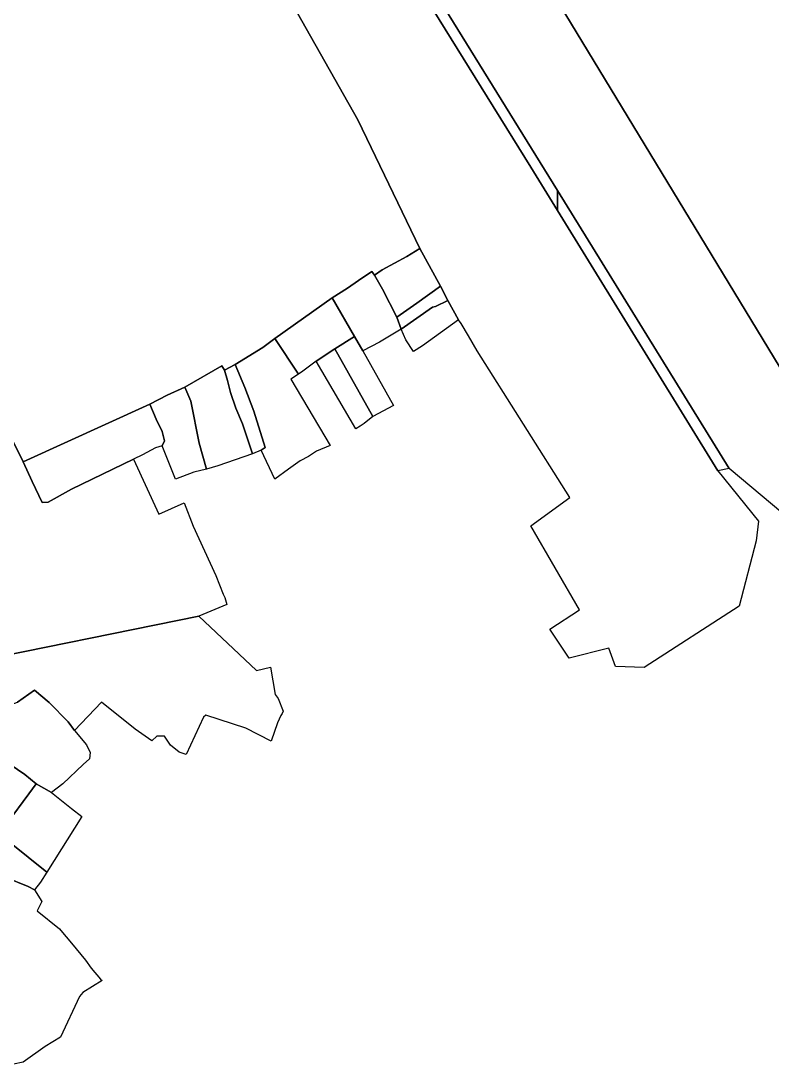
# Model space of a CAD drawing. Extents: x 544494 to 549037, y 1840490 to 1845220.
# Drawn here: x 547872.5 to 548051, y 1841830.5 to 1842078.3 of the extents above; entities that cross this region are included whole.
import ezdxf

# ---------------------------------------------------------------- set-up
doc = ezdxf.new("R2010")
doc.units = 0
doc.layers.add('Level 30', color=7, linetype='Continuous')

msp = doc.modelspace()

# ---------------------------------------------------------------- linework, layer by layer
at = {"layer": 'Level 30'}
for points in [[(548002.98, 1842164.35), (548018.1689, 1842140.6082), (548100.99, 1842011.15), (548072.13, 1841992.3), (548080.24, 1841977.38), (548076.48, 1841970.47), (548073.95, 1841968.22), (548070.4, 1841966.51), (548059.44, 1841985.17), (547973.9505, 1842125.9886), (547957.54, 1842153.02), (547973.64, 1842156.34), (547989.73, 1842160.25), (548000, 1842163.43)], [(548066.44, 1841963.75), (548061.9, 1841957.06), (548056.05, 1841959.19), (548040.85, 1841971.99), (548000, 1842038), (547949.5828, 1842119.5691), (547937.14, 1842139.7), (547934.68, 1842144.5), (547940.64, 1842147.74), (547957.54, 1842153.02), (547973.9505, 1842125.9886), (548059.44, 1841985.17), (548070.4, 1841966.51)], [(547908.58, 1842133.82), (547911.34, 1842127.82), (547952.61, 1842054.81), (547967.28, 1842024.23), (547964.25, 1842022.29), (547958.37, 1842019.14), (547956.58, 1842017.85), (547955.88, 1842018.79), (547952.74, 1842016.59), (547950.11, 1842014.77), (547946.5, 1842012.5), (547932.85, 1842002.88), (547930.05, 1842000.68), (547923.46, 1841996.69), (547920.88, 1841995.3), (547920.31, 1841996.37), (547911.46, 1841991.25), (547907.32, 1841989.42), (547903.19, 1841987.27), (547873.07, 1841973.57), (547844.39, 1842031.65), (547831.01, 1842065.21), (547821.78, 1842088.57), (547836.51, 1842095.6)], [(548040.85, 1841971.99), (548038.09, 1841971.41), (548000, 1842033.26), (548000, 1842038)], [(547967.28, 1842024.23), (547972.26, 1842015.3), (547966.57, 1842011.22), (547961.86, 1842007.94), (547958.47, 1842014.58), (547956.58, 1842017.85), (547958.37, 1842019.14), (547964.25, 1842022.29)], [(547962.92, 1842005.05), (547957.76, 1842002), (547953.81, 1841999.91), (547951.77, 1842003.33), (547946.5, 1842012.5), (547950.11, 1842014.77), (547952.74, 1842016.59), (547955.88, 1842018.79), (547956.58, 1842017.85), (547958.47, 1842014.58), (547961.86, 1842007.94)], [(547972.26, 1842015.3), (547973.96, 1842011.86), (547971.07, 1842010.43), (547970.36, 1842010.28), (547962.92, 1842005.05), (547961.86, 1842007.94), (547966.57, 1842011.22)], [(547951.77, 1842003.33), (547947.13, 1842000.37), (547942.66, 1841997.47), (547939.51, 1841995.06), (547938.45, 1841994.35), (547932.85, 1842002.88), (547946.5, 1842012.5)], [(547973.96, 1842011.86), (547976.48, 1842007.24), (547967.96, 1842001.13), (547965.85, 1841999.74), (547963.99, 1842002.49), (547962.92, 1842005.05), (547970.36, 1842010.28), (547971.07, 1842010.43)], [(547936.15, 1841971.81), (547932.89, 1841969.41), (547929.6, 1841976.36), (547930.54, 1841976.94), (547927.86, 1841985.57), (547925.77, 1841991.18), (547923.46, 1841996.69), (547930.05, 1842000.68), (547932.85, 1842002.88), (547938.45, 1841994.35), (547936.64, 1841993.15), (547946.05, 1841977.46), (547942.74, 1841976.1), (547940.87, 1841974.8), (547938.9, 1841973.78)], [(547953.81, 1841999.91), (547961.02, 1841986.9), (547956.11, 1841984.28), (547947.13, 1842000.37), (547951.77, 1842003.33)], [(547947.13, 1842000.37), (547956.11, 1841984.28), (547954.1, 1841982.66), (547953.16, 1841981.99), (547952.07, 1841981.41), (547942.66, 1841997.47)], [(547930.54, 1841976.94), (547929.6, 1841976.36), (547927.58, 1841975.48), (547925.18, 1841982.61), (547923.62, 1841986.3), (547922.31, 1841990.05), (547921.61, 1841992.9), (547920.88, 1841995.3), (547923.46, 1841996.69), (547925.77, 1841991.18), (547927.86, 1841985.57)], [(547919.3, 1841972.63), (547916.62, 1841971.78), (547914.89, 1841978.01), (547912.93, 1841987.93), (547911.46, 1841991.25), (547920.31, 1841996.37), (547920.88, 1841995.3), (547921.61, 1841992.9), (547922.31, 1841990.05), (547923.62, 1841986.3), (547925.18, 1841982.61), (547927.58, 1841975.48)], [(547916.62, 1841971.78), (547913.64, 1841971.08), (547909.26, 1841969.46), (547906.13, 1841977.33), (547906.62, 1841978.53), (547906.1, 1841980.73), (547904.69, 1841983.68), (547903.19, 1841987.27), (547907.32, 1841989.42), (547911.46, 1841991.25), (547912.93, 1841987.93), (547914.89, 1841978.01)], [(547906.62, 1841978.53), (547906.13, 1841977.33), (547904.55, 1841976.87), (547901.43, 1841975.19), (547899.25, 1841974.16), (547896.82, 1841973.02), (547884.54, 1841967.09), (547878.98, 1841963.94), (547877.57, 1841963.9), (547875.17, 1841968.91), (547873.07, 1841973.57), (547903.19, 1841987.27), (547904.69, 1841983.68), (547906.1, 1841980.73)], [(547885.26, 1841909.7), (547888.09, 1841906.36), (547889.02, 1841904.53), (547888.81, 1841903.01), (547887.33, 1841901.69), (547882.48, 1841897.09), (547879.79, 1841895.03), (547876.17, 1841897.03), (547873.45, 1841899.32), (547868.25, 1841902.87), (547863.2, 1841905.58), (547864.51, 1841908.36), (547867.15, 1841913.27), (547867.49, 1841914.96), (547871.71, 1841916.46), (547875.79, 1841919.34), (547879.26, 1841916.41), (547883.79, 1841911.78)], [(547867.93, 1841886.97), (547867.02, 1841885.18), (547864.46, 1841886.2), (547859.29, 1841889.95), (547856.22, 1841892.3), (547855.98, 1841892.47), (547855.69, 1841892.8), (547855.2, 1841893.54), (547857.7, 1841896.28), (547861.31, 1841902.1), (547862.22, 1841904.64), (547863.2, 1841905.58), (547868.25, 1841902.87), (547873.45, 1841899.32), (547876.17, 1841897.03), (547874.38, 1841894.67), (547869.24, 1841887.72)], [(547887.02, 1841889.3), (547878.69, 1841876.09), (547869.84, 1841883.18), (547867.02, 1841885.18), (547867.93, 1841886.97), (547869.24, 1841887.72), (547874.38, 1841894.67), (547876.17, 1841897.03), (547879.79, 1841895.03), (547884.59, 1841891.17)], [(547867.02, 1841885.18), (547869.84, 1841883.18), (547878.69, 1841876.09), (547877.2, 1841873.72), (547875.78, 1841871.87), (547874.23, 1841872.71), (547868.78, 1841874.93), (547864.73, 1841875.32), (547864.44, 1841877.35), (547865.77, 1841882.96)]]:
    msp.add_lwpolyline(points, close=True, dxfattribs=at)
for points in [[(547946.873, 1842119.0095), (547993.69, 1842043.51), (548000, 1842033.26), (548038.09, 1841971.41), (548047.77, 1841959.42), (548047.2, 1841954.81), (548043.2, 1841939.27), (548020.63, 1841924.68), (548013.83, 1841924.91), (548012.2, 1841929.28), (548002.76, 1841926.93), (547998.19, 1841933.8), (548005.26, 1841938.37), (547993.65, 1841958.37), (548002.94, 1841965.05), (547980.95, 1841999.9), (547978.91, 1842003.46), (547977.11, 1842006.39), (547976.48, 1842007.24), (547973.96, 1842011.86), (547972.26, 1842015.3), (547967.28, 1842024.23), (547952.61, 1842054.81), (547911.34, 1842127.82)], [(547949.5828, 1842119.5691), (548000, 1842038), (548000, 1842033.26), (547993.69, 1842043.51), (547946.873, 1842119.0095)], [(547844.39, 1842031.65), (547873.07, 1841973.57), (547875.17, 1841968.91), (547877.57, 1841963.9), (547878.98, 1841963.94), (547884.54, 1841967.09), (547896.82, 1841973.02), (547899.25, 1841974.16), (547905.27, 1841961.1), (547911.36, 1841963.78), (547913.45, 1841958.27), (547918.86, 1841946.59), (547920.6, 1841942.08), (547921, 1841941.33), (547921.43, 1841939.64), (547914.82, 1841936.92), (547857.75, 1841925.32)], [(547857.75, 1841925.32), (547914.82, 1841936.92), (547928.52, 1841923.99), (547931.84, 1841924.8), (547932.92, 1841918.3), (547933.67, 1841917.33), (547934.86, 1841914.32), (547934.57, 1841913.8), (547934.28, 1841913.29), (547933.47, 1841911.53), (547931.98, 1841907.22), (547925.96, 1841910.31), (547916.44, 1841913.38), (547915.92, 1841912.88), (547911.8, 1841904), (547910.1, 1841904.6), (547908.1, 1841906.28), (547906.63, 1841908.36), (547904.85, 1841908.4), (547903.63, 1841907.3), (547899.7, 1841910.08), (547891.65, 1841916.46), (547885.26, 1841909.7), (547883.79, 1841911.78), (547879.26, 1841916.41), (547875.79, 1841919.34), (547871.71, 1841916.46)], [(547868.78, 1841874.93), (547874.23, 1841872.71), (547875.78, 1841871.87), (547877.51, 1841869.11), (547876.39, 1841866.91), (547881.71, 1841862.59), (547882.04, 1841862.2), (547884.55, 1841859.2), (547887.84, 1841855.19), (547889.21, 1841853.28), (547891.46, 1841850.67), (547891.82, 1841850.34), (547887.25, 1841847.54), (547886.42, 1841846.55), (547881.92, 1841836.87), (547878.3, 1841834.67), (547873.07, 1841830.97), (547870.8, 1841830.49)]]:
    msp.add_lwpolyline(points, dxfattribs=at)

doc.saveas('drawing.dxf')
